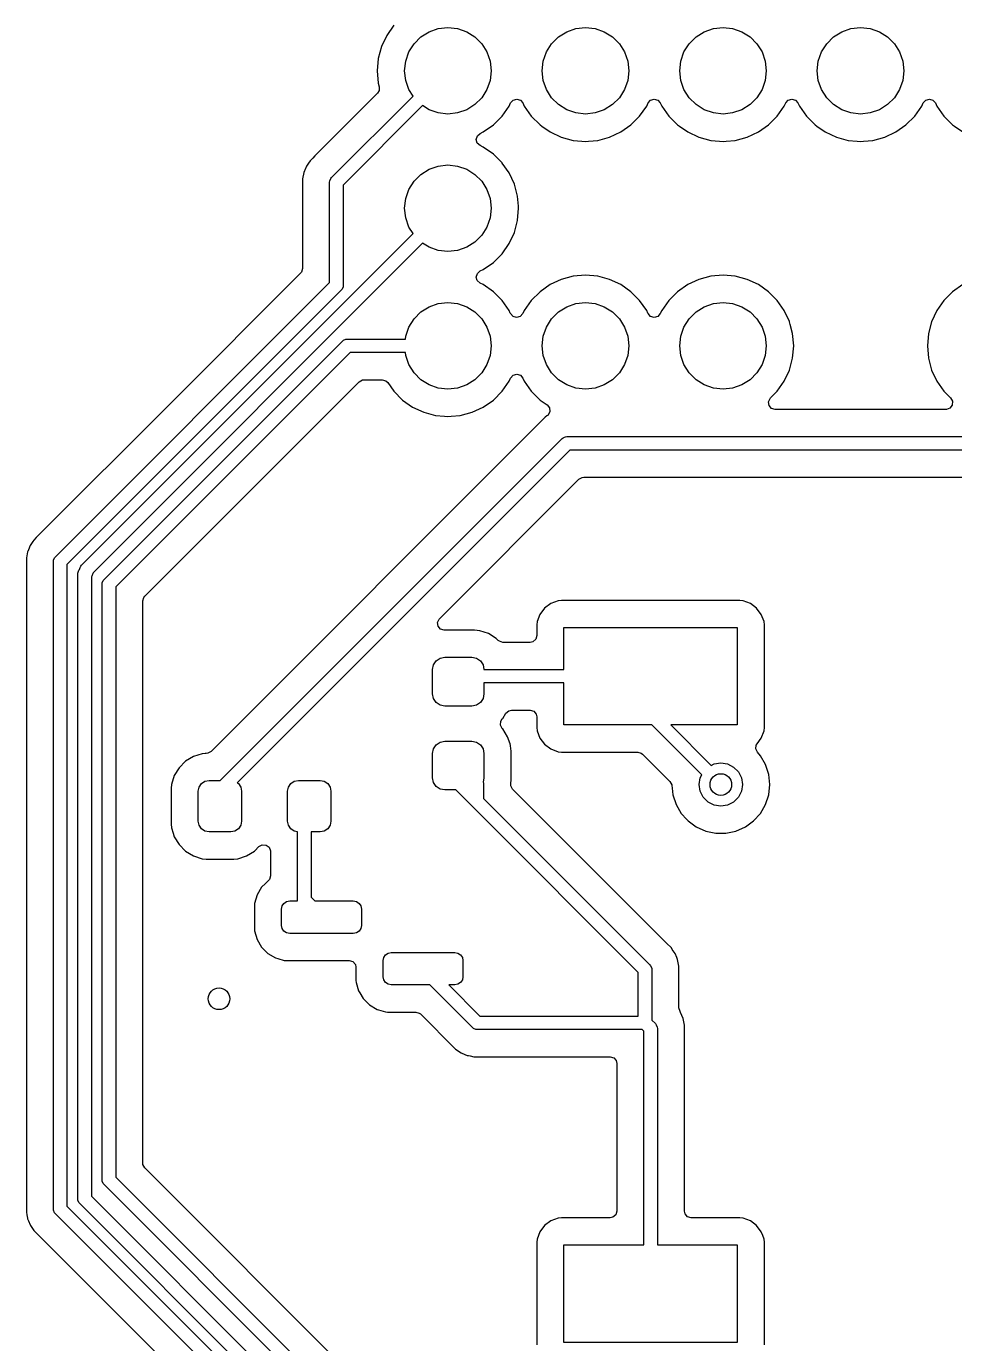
# Model space of a CAD drawing. Extents: x 0.52 to 4.07, y -3.31 to -0.61.
# Drawn here: x 1.586 to 2.261, y -2.812 to -1.854 of the extents above; entities that cross this region are included whole.
import ezdxf

# ---------------------------------------------------------------- set-up
doc = ezdxf.new("R2010")
doc.units = 0
doc.header["$MEASUREMENT"] = 0
doc.layers.add('BLACK', color=7, linetype='CONTINUOUS')

msp = doc.modelspace()

# ---------------------------------------------------------------- linework, layer by layer
at = {"layer": 'BLACK', "linetype": 'CONTINUOUS'}
for p, q in [((1.85275, -1.85358), (1.84762, -1.86092)), ((1.87846, -1.85824), (1.88512, -1.85591)), ((1.88512, -1.85591), (1.89213, -1.85512)), ((1.89213, -1.85512), (1.89913, -1.85591)), ((1.89913, -1.85591), (1.90579, -1.85824)), ((1.97846, -1.85824), (1.98512, -1.85591)), ((1.98512, -1.85591), (1.99213, -1.85512)), ((1.99213, -1.85512), (1.99913, -1.85591)), ((1.99913, -1.85591), (2.00579, -1.85824)), ((2.07846, -1.85824), (2.08512, -1.85591)), ((2.08512, -1.85591), (2.09213, -1.85512)), ((2.09213, -1.85512), (2.09913, -1.85591)), ((2.09913, -1.85591), (2.10579, -1.85824)), ((2.17846, -1.85824), (2.18512, -1.85591)), ((2.18512, -1.85591), (2.19213, -1.85512)), ((2.19213, -1.85512), (2.19913, -1.85591)), ((2.19913, -1.85591), (2.20579, -1.85824)), ((1.84762, -1.86092), (1.84383, -1.86904)), ((1.84762, -1.86092), (1.84762, -1.86092)), ((1.86375, -1.87295), (1.8675, -1.86698)), ((1.8675, -1.86698), (1.87249, -1.86199)), ((1.87249, -1.86199), (1.87846, -1.85824)), ((1.90579, -1.85824), (1.91176, -1.86199)), ((1.91176, -1.86199), (1.91675, -1.86698)), ((1.91675, -1.86698), (1.9205, -1.87295)), ((1.96375, -1.87295), (1.9675, -1.86698)), ((1.9675, -1.86698), (1.97249, -1.86199)), ((1.97249, -1.86199), (1.97846, -1.85824)), ((2.00579, -1.85824), (2.01176, -1.86199)), ((2.01176, -1.86199), (2.01675, -1.86698)), ((2.01675, -1.86698), (2.0205, -1.87295)), ((2.06375, -1.87295), (2.0675, -1.86698)), ((2.0675, -1.86698), (2.07249, -1.86199)), ((2.07249, -1.86199), (2.07846, -1.85824)), ((2.10579, -1.85824), (2.11176, -1.86199)), ((2.11176, -1.86199), (2.11675, -1.86698)), ((2.11675, -1.86698), (2.1205, -1.87295)), ((2.16375, -1.87295), (2.1675, -1.86698)), ((2.1675, -1.86698), (2.17249, -1.86199)), ((2.17249, -1.86199), (2.17846, -1.85824)), ((2.20579, -1.85824), (2.21176, -1.86199)), ((2.21176, -1.86199), (2.21675, -1.86698)), ((2.21675, -1.86698), (2.2205, -1.87295)), ((1.84383, -1.86904), (1.84151, -1.87769)), ((1.84383, -1.86904), (1.84383, -1.86904)), ((1.86142, -1.87961), (1.86375, -1.87295)), ((1.9205, -1.87295), (1.92283, -1.87961)), ((1.96142, -1.87961), (1.96375, -1.87295)), ((2.0205, -1.87295), (2.02283, -1.87961)), ((2.06142, -1.87961), (2.06375, -1.87295)), ((2.1205, -1.87295), (2.12283, -1.87961)), ((2.16142, -1.87961), (2.16375, -1.87295)), ((2.2205, -1.87295), (2.22283, -1.87961)), ((1.84151, -1.87769), (1.84073, -1.88661)), ((1.84151, -1.87769), (1.84151, -1.87769)), ((1.86063, -1.88661), (1.86142, -1.87961)), ((1.92283, -1.87961), (1.92362, -1.88661)), ((1.96063, -1.88661), (1.96142, -1.87961)), ((2.02283, -1.87961), (2.02362, -1.88661)), ((2.06063, -1.88661), (2.06142, -1.87961)), ((2.12283, -1.87961), (2.12362, -1.88661)), ((2.16063, -1.88661), (2.16142, -1.87961)), ((2.22283, -1.87961), (2.22362, -1.88661)), ((1.84073, -1.88661), (1.84073, -1.88661)), ((1.84073, -1.88661), (1.84151, -1.89554)), ((1.84151, -1.89554), (1.84151, -1.89554)), ((1.84151, -1.89554), (1.84223, -1.89823)), ((1.86142, -1.89362), (1.86063, -1.88661)), ((1.86375, -1.90028), (1.86142, -1.89362)), ((1.92283, -1.89362), (1.9205, -1.90028)), ((1.92362, -1.88661), (1.92283, -1.89362)), ((1.96142, -1.89362), (1.96063, -1.88661)), ((1.96375, -1.90028), (1.96142, -1.89362)), ((2.02283, -1.89362), (2.0205, -1.90028)), ((2.02362, -1.88661), (2.02283, -1.89362)), ((2.06142, -1.89362), (2.06063, -1.88661)), ((2.06375, -1.90028), (2.06142, -1.89362)), ((2.12283, -1.89362), (2.1205, -1.90028)), ((2.12362, -1.88661), (2.12283, -1.89362)), ((2.16142, -1.89362), (2.16063, -1.88661)), ((2.16375, -1.90028), (2.16142, -1.89362)), ((2.22283, -1.89362), (2.2205, -1.90028)), ((2.22362, -1.88661), (2.22283, -1.89362)), ((1.80754, -1.96424), (1.86674, -1.90504)), ((1.84097, -1.90295), (1.81809, -1.92582)), ((1.84217, -1.90098), (1.84097, -1.90295)), ((1.84223, -1.89823), (1.84217, -1.90098)), ((1.86674, -1.90504), (1.86375, -1.90028)), ((1.9205, -1.90028), (1.91675, -1.90625)), ((1.9675, -1.90625), (1.96375, -1.90028)), ((2.0205, -1.90028), (2.01675, -1.90625)), ((2.0675, -1.90625), (2.06375, -1.90028)), ((2.1205, -1.90028), (2.11675, -1.90625)), ((2.1675, -1.90625), (2.16375, -1.90028)), ((2.2205, -1.90028), (2.21675, -1.90625)), ((1.8737, -1.912), (1.81594, -1.96975)), ((1.87846, -1.91499), (1.8737, -1.912)), ((1.88512, -1.91732), (1.87846, -1.91499)), ((1.90579, -1.91499), (1.89913, -1.91732)), ((1.91176, -1.91124), (1.90579, -1.91499)), ((1.91675, -1.90625), (1.91176, -1.91124)), ((1.9315, -1.91965), (1.93664, -1.91231)), ((1.93664, -1.91231), (1.9377, -1.91003)), ((1.9377, -1.91003), (1.93952, -1.90796)), ((1.93952, -1.90796), (1.94216, -1.90721)), ((1.94216, -1.90721), (1.9448, -1.90801)), ((1.9448, -1.90801), (1.94655, -1.91003)), ((1.94655, -1.91003), (1.94762, -1.91231)), ((1.94762, -1.91231), (1.94762, -1.91231)), ((1.94762, -1.91231), (1.95275, -1.91965)), ((1.97249, -1.91124), (1.9675, -1.90625)), ((1.97846, -1.91499), (1.97249, -1.91124)), ((1.98512, -1.91732), (1.97846, -1.91499)), ((2.00579, -1.91499), (1.99913, -1.91732)), ((2.01176, -1.91124), (2.00579, -1.91499)), ((2.01675, -1.90625), (2.01176, -1.91124)), ((2.0315, -1.91965), (2.03664, -1.91231)), ((2.03664, -1.91231), (2.0377, -1.91003)), ((2.0377, -1.91003), (2.03952, -1.90796)), ((2.03952, -1.90796), (2.04216, -1.90721)), ((2.04216, -1.90721), (2.0448, -1.90801)), ((2.0448, -1.90801), (2.04655, -1.91003)), ((2.04655, -1.91003), (2.04762, -1.91231)), ((2.04762, -1.91231), (2.04762, -1.91231)), ((2.04762, -1.91231), (2.05275, -1.91965)), ((2.07249, -1.91124), (2.0675, -1.90625)), ((2.07846, -1.91499), (2.07249, -1.91124)), ((2.08512, -1.91732), (2.07846, -1.91499)), ((2.10579, -1.91499), (2.09913, -1.91732)), ((2.11176, -1.91124), (2.10579, -1.91499)), ((2.11675, -1.90625), (2.11176, -1.91124)), ((2.1315, -1.91965), (2.13664, -1.91231)), ((2.13664, -1.91231), (2.1377, -1.91003)), ((2.1377, -1.91003), (2.13952, -1.90796)), ((2.13952, -1.90796), (2.14216, -1.90721)), ((2.14216, -1.90721), (2.1448, -1.90801)), ((2.1448, -1.90801), (2.14655, -1.91003)), ((2.14655, -1.91003), (2.14762, -1.91231)), ((2.14762, -1.91231), (2.14762, -1.91231)), ((2.14762, -1.91231), (2.15275, -1.91965)), ((2.17249, -1.91124), (2.1675, -1.90625)), ((2.17846, -1.91499), (2.17249, -1.91124)), ((2.18512, -1.91732), (2.17846, -1.91499)), ((2.20579, -1.91499), (2.19913, -1.91732)), ((2.21176, -1.91124), (2.20579, -1.91499)), ((2.21675, -1.90625), (2.21176, -1.91124)), ((2.2315, -1.91965), (2.23664, -1.91231)), ((2.23664, -1.91231), (2.2377, -1.91003)), ((2.2377, -1.91003), (2.23952, -1.90796)), ((2.23952, -1.90796), (2.24216, -1.90721)), ((2.24216, -1.90721), (2.2448, -1.90801)), ((2.2448, -1.90801), (2.24655, -1.91003)), ((2.24655, -1.91003), (2.24762, -1.91231)), ((2.24762, -1.91231), (2.24762, -1.91231)), ((2.24762, -1.91231), (2.25275, -1.91965)), ((1.89213, -1.91811), (1.88512, -1.91732)), ((1.89913, -1.91732), (1.89213, -1.91811)), ((1.92516, -1.92599), (1.9315, -1.91965)), ((1.95275, -1.91965), (1.95909, -1.92599)), ((1.99213, -1.91811), (1.98512, -1.91732)), ((1.99913, -1.91732), (1.99213, -1.91811)), ((2.02516, -1.92599), (2.0315, -1.91965)), ((2.05275, -1.91965), (2.05909, -1.92599)), ((2.09213, -1.91811), (2.08512, -1.91732)), ((2.09913, -1.91732), (2.09213, -1.91811)), ((2.12516, -1.92599), (2.1315, -1.91965)), ((2.15275, -1.91965), (2.15909, -1.92599)), ((2.19213, -1.91811), (2.18512, -1.91732)), ((2.19913, -1.91732), (2.19213, -1.91811)), ((2.22516, -1.92599), (2.2315, -1.91965)), ((2.25275, -1.91965), (2.25909, -1.92599)), ((1.81809, -1.92582), (1.79533, -1.94859)), ((1.91272, -1.93658), (1.91352, -1.93394)), ((1.91352, -1.93394), (1.91554, -1.93219)), ((1.91554, -1.93219), (1.91782, -1.93112)), ((1.91782, -1.93112), (1.92516, -1.92599)), ((1.95909, -1.92599), (1.96046, -1.92695)), ((1.96046, -1.92695), (1.96643, -1.93112)), ((1.96643, -1.93112), (1.97455, -1.93491)), ((2.0097, -1.93491), (2.01782, -1.93112)), ((2.01782, -1.93112), (2.02516, -1.92599)), ((2.05909, -1.92599), (2.06046, -1.92695)), ((2.06046, -1.92695), (2.06643, -1.93112)), ((2.06643, -1.93112), (2.07455, -1.93491)), ((2.1097, -1.93491), (2.11782, -1.93112)), ((2.11782, -1.93112), (2.12516, -1.92599)), ((2.15909, -1.92599), (2.16046, -1.92695)), ((2.16046, -1.92695), (2.16643, -1.93112)), ((2.16643, -1.93112), (2.17455, -1.93491)), ((2.2097, -1.93491), (2.21782, -1.93112)), ((2.21782, -1.93112), (2.22516, -1.92599)), ((2.25909, -1.92599), (2.26046, -1.92695)), ((2.26046, -1.92695), (2.26643, -1.93112)), ((1.91348, -1.93922), (1.91272, -1.93658)), ((1.91554, -1.94104), (1.91348, -1.93922)), ((1.91782, -1.9421), (1.91554, -1.94104)), ((1.92516, -1.94724), (1.91782, -1.9421)), ((1.91782, -1.9421), (1.91782, -1.9421)), ((1.97455, -1.93491), (1.9832, -1.93723)), ((1.9832, -1.93723), (1.98958, -1.93779)), ((1.98958, -1.93779), (1.99213, -1.93801)), ((1.99213, -1.93801), (1.99436, -1.93782)), ((1.99213, -1.93801), (1.99213, -1.93801)), ((1.99213, -1.93801), (1.99213, -1.93801)), ((1.99436, -1.93782), (2.00105, -1.93723)), ((2.00105, -1.93723), (2.0097, -1.93491)), ((2.07455, -1.93491), (2.0832, -1.93723)), ((2.0832, -1.93723), (2.08958, -1.93779)), ((2.08958, -1.93779), (2.09213, -1.93801)), ((2.09213, -1.93801), (2.09436, -1.93782)), ((2.09213, -1.93801), (2.09213, -1.93801)), ((2.09213, -1.93801), (2.09213, -1.93801)), ((2.09436, -1.93782), (2.10105, -1.93723)), ((2.10105, -1.93723), (2.1097, -1.93491)), ((2.17455, -1.93491), (2.1832, -1.93723)), ((2.1832, -1.93723), (2.18958, -1.93779)), ((2.18958, -1.93779), (2.19213, -1.93801)), ((2.19213, -1.93801), (2.19436, -1.93782)), ((2.19213, -1.93801), (2.19213, -1.93801)), ((2.19213, -1.93801), (2.19213, -1.93801)), ((2.19436, -1.93782), (2.20105, -1.93723)), ((2.20105, -1.93723), (2.2097, -1.93491)), ((1.7919, -1.95202), (1.79064, -1.95389)), ((1.79383, -1.95009), (1.7919, -1.95202)), ((1.79533, -1.94859), (1.79383, -1.95009)), ((1.79533, -1.94859), (1.79533, -1.94859)), ((1.9315, -1.95358), (1.92516, -1.94724)), ((1.78734, -1.96053), (1.7864, -1.96529)), ((1.78778, -1.95948), (1.78734, -1.96053)), ((1.78734, -1.96053), (1.78734, -1.96053)), ((1.78799, -1.95898), (1.78778, -1.95948)), ((1.7892, -1.95605), (1.78799, -1.95898)), ((1.79064, -1.95389), (1.7892, -1.95605)), ((1.7892, -1.95605), (1.7892, -1.95605)), ((1.7892, -1.95605), (1.7892, -1.95605)), ((1.7892, -1.95605), (1.7892, -1.95605)), ((1.79064, -1.95389), (1.79064, -1.95389)), ((1.8675, -1.96698), (1.87249, -1.96199)), ((1.87249, -1.96199), (1.87846, -1.95824)), ((1.87846, -1.95824), (1.88512, -1.95591)), ((1.88512, -1.95591), (1.89213, -1.95512)), ((1.89213, -1.95512), (1.89913, -1.95591)), ((1.89913, -1.95591), (1.90579, -1.95824)), ((1.90579, -1.95824), (1.91176, -1.96199)), ((1.91176, -1.96199), (1.91675, -1.96698)), ((1.93165, -1.95379), (1.9315, -1.95358)), ((1.93664, -1.96092), (1.93165, -1.95379)), ((1.94042, -1.96904), (1.93664, -1.96092)), ((1.7864, -1.96529), (1.7864, -2.03044)), ((1.8061, -1.96772), (1.8062, -1.96676)), ((1.8061, -2.04062), (1.8061, -1.96772)), ((1.8062, -1.96676), (1.80693, -1.96498)), ((1.80693, -1.96498), (1.80754, -1.96424)), ((1.80693, -1.96498), (1.80693, -1.96498)), ((1.81594, -1.96975), (1.81594, -2.04266)), ((1.86375, -1.97295), (1.8675, -1.96698)), ((1.91675, -1.96698), (1.9205, -1.97295)), ((1.94274, -1.97769), (1.94042, -1.96904)), ((1.86063, -1.98661), (1.86142, -1.97961)), ((1.86142, -1.97961), (1.86375, -1.97295)), ((1.9205, -1.97295), (1.92283, -1.97961)), ((1.92283, -1.97961), (1.92362, -1.98661)), ((1.94318, -1.98272), (1.94274, -1.97769)), ((1.86142, -1.99362), (1.86063, -1.98661)), ((1.92362, -1.98661), (1.92283, -1.99362)), ((1.94274, -1.99554), (1.94352, -1.98661)), ((1.94338, -1.985), (1.94318, -1.98272)), ((1.94352, -1.98661), (1.94338, -1.985)), ((1.86375, -2.00028), (1.86142, -1.99362)), ((1.86674, -2.00504), (1.86375, -2.00028)), ((1.9205, -2.00028), (1.91675, -2.00625)), ((1.92283, -1.99362), (1.9205, -2.00028)), ((1.94042, -2.00419), (1.94274, -1.99554)), ((1.62572, -2.24606), (1.86674, -2.00504)), ((1.91675, -2.00625), (1.91176, -2.01124)), ((1.93664, -2.01231), (1.94042, -2.00419)), ((1.8737, -2.012), (1.63409, -2.25161)), ((1.87846, -2.01499), (1.8737, -2.012)), ((1.88512, -2.01732), (1.87846, -2.01499)), ((1.89213, -2.01811), (1.88512, -2.01732)), ((1.89913, -2.01732), (1.89213, -2.01811)), ((1.90579, -2.01499), (1.89913, -2.01732)), ((1.91176, -2.01124), (1.90579, -2.01499)), ((1.92516, -2.02599), (1.9315, -2.01965)), ((1.9315, -2.01965), (1.93664, -2.01231)), ((1.91782, -2.03112), (1.92516, -2.02599)), ((1.78497, -2.03389), (1.69035, -2.12851)), ((1.78562, -2.03308), (1.78497, -2.03389)), ((1.7864, -2.03044), (1.78562, -2.03308)), ((1.91272, -2.03658), (1.91352, -2.03394)), ((1.91348, -2.03922), (1.91272, -2.03658)), ((1.91554, -2.04104), (1.91348, -2.03922)), ((1.91352, -2.03394), (1.91554, -2.03219)), ((1.91554, -2.03219), (1.91782, -2.03112)), ((1.97455, -2.03832), (1.96643, -2.0421)), ((1.9832, -2.036), (1.97455, -2.03832)), ((1.97455, -2.03832), (1.97455, -2.03832)), ((1.99213, -2.03522), (1.9832, -2.036)), ((1.9832, -2.036), (1.9832, -2.036)), ((2.00105, -2.036), (1.99213, -2.03522)), ((1.99213, -2.03522), (1.99213, -2.03522)), ((2.0097, -2.03832), (2.00105, -2.036)), ((2.00105, -2.036), (2.00105, -2.036)), ((2.00105, -2.036), (2.00105, -2.036)), ((2.00105, -2.036), (2.00105, -2.036)), ((2.00105, -2.036), (2.00105, -2.036)), ((2.01782, -2.0421), (2.0097, -2.03832)), ((2.0097, -2.03832), (2.0097, -2.03832)), ((2.07455, -2.03832), (2.06643, -2.0421)), ((2.0832, -2.036), (2.07455, -2.03832)), ((2.07455, -2.03832), (2.07455, -2.03832)), ((2.09213, -2.03522), (2.0832, -2.036)), ((2.0832, -2.036), (2.0832, -2.036)), ((2.10105, -2.036), (2.09213, -2.03522)), ((2.09213, -2.03522), (2.09213, -2.03522)), ((2.1097, -2.03832), (2.10105, -2.036)), ((2.10105, -2.036), (2.10105, -2.036)), ((2.10105, -2.036), (2.10105, -2.036)), ((2.10105, -2.036), (2.10105, -2.036)), ((2.10105, -2.036), (2.10105, -2.036)), ((2.11782, -2.0421), (2.1097, -2.03832)), ((2.1097, -2.03832), (2.1097, -2.03832)), ((1.60676, -2.23997), (1.8061, -2.04062)), ((1.8145, -2.04614), (1.61516, -2.24549)), ((1.81512, -2.0454), (1.8145, -2.04614)), ((1.81585, -2.04362), (1.81512, -2.0454)), ((1.81512, -2.0454), (1.81512, -2.0454)), ((1.81594, -2.04266), (1.81585, -2.04362)), ((1.91782, -2.0421), (1.91554, -2.04104)), ((1.92516, -2.04724), (1.91782, -2.0421)), ((1.91782, -2.0421), (1.91782, -2.0421)), ((1.9315, -2.05358), (1.92516, -2.04724)), ((1.95909, -2.04724), (1.95275, -2.05358)), ((1.96643, -2.0421), (1.95909, -2.04724)), ((1.96643, -2.0421), (1.96643, -2.0421)), ((2.02516, -2.04724), (2.01782, -2.0421)), ((2.01782, -2.0421), (2.01782, -2.0421)), ((2.0315, -2.05358), (2.02516, -2.04724)), ((2.05909, -2.04724), (2.05275, -2.05358)), ((2.06643, -2.0421), (2.05909, -2.04724)), ((2.06643, -2.0421), (2.06643, -2.0421)), ((2.12516, -2.04724), (2.11782, -2.0421)), ((2.11782, -2.0421), (2.11782, -2.0421)), ((2.1315, -2.05358), (2.12516, -2.04724)), ((2.25909, -2.04724), (2.25275, -2.05358)), ((2.26643, -2.0421), (2.25909, -2.04724)), ((1.87249, -2.06199), (1.87846, -2.05824)), ((1.87846, -2.05824), (1.88512, -2.05591)), ((1.88512, -2.05591), (1.89213, -2.05512)), ((1.89213, -2.05512), (1.89913, -2.05591)), ((1.89913, -2.05591), (1.90579, -2.05824)), ((1.90579, -2.05824), (1.91176, -2.06199)), ((1.93664, -2.06092), (1.9315, -2.05358)), ((1.9315, -2.05358), (1.9315, -2.05358)), ((1.95275, -2.05358), (1.94762, -2.06092)), ((1.97249, -2.06199), (1.97846, -2.05824)), ((1.97846, -2.05824), (1.98512, -2.05591)), ((1.98512, -2.05591), (1.99213, -2.05512)), ((1.99213, -2.05512), (1.99913, -2.05591)), ((1.99913, -2.05591), (2.00579, -2.05824)), ((2.00579, -2.05824), (2.01176, -2.06199)), ((2.03664, -2.06092), (2.0315, -2.05358)), ((2.0315, -2.05358), (2.0315, -2.05358)), ((2.05275, -2.05358), (2.04762, -2.06092)), ((2.07249, -2.06199), (2.07846, -2.05824)), ((2.07846, -2.05824), (2.08512, -2.05591)), ((2.08512, -2.05591), (2.09213, -2.05512)), ((2.09213, -2.05512), (2.09913, -2.05591)), ((2.09913, -2.05591), (2.10579, -2.05824)), ((2.10579, -2.05824), (2.11176, -2.06199)), ((2.13664, -2.06092), (2.1315, -2.05358)), ((2.1315, -2.05358), (2.1315, -2.05358)), ((2.25275, -2.05358), (2.24762, -2.06092)), ((1.86375, -2.07295), (1.8675, -2.06698)), ((1.8675, -2.06698), (1.87249, -2.06199)), ((1.91176, -2.06199), (1.91675, -2.06698)), ((1.91675, -2.06698), (1.9205, -2.07295)), ((1.93749, -2.06276), (1.93664, -2.06092)), ((1.9377, -2.0632), (1.93749, -2.06276)), ((1.93945, -2.06522), (1.9377, -2.0632)), ((1.94209, -2.06602), (1.93945, -2.06522)), ((1.94473, -2.06526), (1.94209, -2.06602)), ((1.94655, -2.0632), (1.94473, -2.06526)), ((1.94762, -2.06092), (1.94655, -2.0632)), ((1.94762, -2.06092), (1.94762, -2.06092)), ((1.96375, -2.07295), (1.9675, -2.06698)), ((1.9675, -2.06698), (1.97249, -2.06199)), ((2.01176, -2.06199), (2.01675, -2.06698)), ((2.01675, -2.06698), (2.0205, -2.07295)), ((2.03749, -2.06276), (2.03664, -2.06092)), ((2.0377, -2.0632), (2.03749, -2.06276)), ((2.03945, -2.06522), (2.0377, -2.0632)), ((2.04209, -2.06602), (2.03945, -2.06522)), ((2.04473, -2.06526), (2.04209, -2.06602)), ((2.04655, -2.0632), (2.04473, -2.06526)), ((2.04762, -2.06092), (2.04655, -2.0632)), ((2.04762, -2.06092), (2.04762, -2.06092)), ((2.06375, -2.07295), (2.0675, -2.06698)), ((2.0675, -2.06698), (2.07249, -2.06199)), ((2.11176, -2.06199), (2.11675, -2.06698)), ((2.11675, -2.06698), (2.1205, -2.07295)), ((2.1404, -2.06898), (2.13664, -2.06092)), ((2.24762, -2.06092), (2.24383, -2.06904)), ((2.24762, -2.06092), (2.24762, -2.06092)), ((1.86142, -2.07961), (1.86375, -2.07295)), ((1.9205, -2.07295), (1.92283, -2.07961)), ((1.96142, -2.07961), (1.96375, -2.07295)), ((2.0205, -2.07295), (2.02283, -2.07961)), ((2.06142, -2.07961), (2.06375, -2.07295)), ((2.1205, -2.07295), (2.12283, -2.07961)), ((2.14042, -2.06904), (2.1404, -2.06898)), ((2.14098, -2.07112), (2.14042, -2.06904)), ((2.14042, -2.06904), (2.14042, -2.06904)), ((2.14274, -2.07769), (2.14098, -2.07112)), ((2.14352, -2.08661), (2.14274, -2.07769)), ((2.24151, -2.07769), (2.24073, -2.08661)), ((2.24383, -2.06904), (2.24151, -2.07769)), ((2.24151, -2.07769), (2.24151, -2.07769)), ((2.24383, -2.06904), (2.24383, -2.06904)), ((1.64219, -2.25636), (1.81542, -2.08313)), ((1.81542, -2.08313), (1.81616, -2.08252)), ((1.81616, -2.08252), (1.81794, -2.08179)), ((1.81794, -2.08179), (1.8189, -2.08169)), ((1.8189, -2.08169), (1.86118, -2.08169)), ((1.86118, -2.08169), (1.86142, -2.07961)), ((1.92283, -2.07961), (1.92362, -2.08661)), ((1.92362, -2.08661), (1.92283, -2.09362)), ((1.96063, -2.08661), (1.96142, -2.07961)), ((1.96142, -2.09362), (1.96063, -2.08661)), ((2.02283, -2.07961), (2.02362, -2.08661)), ((2.02362, -2.08661), (2.02283, -2.09362)), ((2.06063, -2.08661), (2.06142, -2.07961)), ((2.06142, -2.09362), (2.06063, -2.08661)), ((2.12283, -2.07961), (2.12362, -2.08661)), ((2.12362, -2.08661), (2.12283, -2.09362)), ((2.14274, -2.09554), (2.14352, -2.08661)), ((2.24073, -2.08661), (2.24073, -2.08661)), ((2.24073, -2.08661), (2.24151, -2.09554)), ((1.82094, -2.09154), (1.65059, -2.26188)), ((1.86118, -2.09154), (1.82094, -2.09154)), ((1.86142, -2.09362), (1.86118, -2.09154)), ((1.86375, -2.10028), (1.86142, -2.09362)), ((1.92283, -2.09362), (1.9205, -2.10028)), ((1.96375, -2.10028), (1.96142, -2.09362)), ((2.02283, -2.09362), (2.0205, -2.10028)), ((2.06375, -2.10028), (2.06142, -2.09362)), ((2.12283, -2.09362), (2.1205, -2.10028)), ((2.14042, -2.10419), (2.14274, -2.09554)), ((2.24151, -2.09554), (2.24151, -2.09554)), ((2.24151, -2.09554), (2.24383, -2.10419)), ((1.8675, -2.10625), (1.86375, -2.10028)), ((1.87249, -2.11124), (1.8675, -2.10625)), ((1.91675, -2.10625), (1.91176, -2.11124)), ((1.9205, -2.10028), (1.91675, -2.10625)), ((1.9675, -2.10625), (1.96375, -2.10028)), ((1.97249, -2.11124), (1.9675, -2.10625)), ((2.01675, -2.10625), (2.01176, -2.11124)), ((2.0205, -2.10028), (2.01675, -2.10625)), ((2.0675, -2.10625), (2.06375, -2.10028)), ((2.07249, -2.11124), (2.0675, -2.10625)), ((2.11675, -2.10625), (2.11176, -2.11124)), ((2.1205, -2.10028), (2.11675, -2.10625)), ((2.13664, -2.11231), (2.14042, -2.10419)), ((2.24383, -2.10419), (2.24383, -2.10419)), ((2.24383, -2.10419), (2.24762, -2.11231)), ((1.67173, -2.26861), (1.82767, -2.11267)), ((1.82767, -2.11267), (1.83008, -2.11135)), ((1.83008, -2.11135), (1.83112, -2.11124)), ((1.83112, -2.11124), (1.84432, -2.11124)), ((1.84432, -2.11124), (1.84696, -2.11202)), ((1.84696, -2.11202), (1.84832, -2.11332)), ((1.84832, -2.11332), (1.85275, -2.11965)), ((1.87846, -2.11499), (1.87249, -2.11124)), ((1.88512, -2.11732), (1.87846, -2.11499)), ((1.90579, -2.11499), (1.89913, -2.11732)), ((1.91176, -2.11124), (1.90579, -2.11499)), ((1.9315, -2.11965), (1.93664, -2.11231)), ((1.93664, -2.11231), (1.9377, -2.11003)), ((1.9377, -2.11003), (1.93952, -2.10796)), ((1.93952, -2.10796), (1.94216, -2.10721)), ((1.94216, -2.10721), (1.9448, -2.10801)), ((1.9448, -2.10801), (1.94655, -2.11003)), ((1.94655, -2.11003), (1.94762, -2.11231)), ((1.94762, -2.11231), (1.94762, -2.11231)), ((1.94762, -2.11231), (1.95275, -2.11965)), ((1.97846, -2.11499), (1.97249, -2.11124)), ((1.98512, -2.11732), (1.97846, -2.11499)), ((2.00579, -2.11499), (1.99913, -2.11732)), ((2.01176, -2.11124), (2.00579, -2.11499)), ((2.07846, -2.11499), (2.07249, -2.11124)), ((2.08512, -2.11732), (2.07846, -2.11499)), ((2.10579, -2.11499), (2.09913, -2.11732)), ((2.11176, -2.11124), (2.10579, -2.11499)), ((2.1315, -2.11965), (2.13664, -2.11231)), ((2.24762, -2.11231), (2.24762, -2.11231)), ((2.24762, -2.11231), (2.25275, -2.11965)), ((1.85275, -2.11965), (1.85909, -2.12599)), ((1.89213, -2.11811), (1.88512, -2.11732)), ((1.89913, -2.11732), (1.89213, -2.11811)), ((1.92516, -2.12599), (1.9315, -2.11965)), ((1.95275, -2.11965), (1.95909, -2.12599)), ((1.99213, -2.11811), (1.98512, -2.11732)), ((1.99913, -2.11732), (1.99213, -2.11811)), ((2.09213, -2.11811), (2.08512, -2.11732)), ((2.09913, -2.11732), (2.09213, -2.11811)), ((2.12525, -2.12728), (2.12639, -2.12478)), ((2.12639, -2.12478), (2.12663, -2.12452)), ((2.12663, -2.12452), (2.1315, -2.11965)), ((2.1315, -2.11965), (2.1315, -2.11965)), ((2.25275, -2.11965), (2.25762, -2.12452)), ((2.25762, -2.12452), (2.25894, -2.12693)), ((1.69035, -2.12851), (1.59454, -2.22432)), ((1.85909, -2.12599), (1.85909, -2.12599)), ((1.85909, -2.12599), (1.86643, -2.13112)), ((1.86643, -2.13112), (1.87455, -2.13491)), ((1.87455, -2.13491), (1.8832, -2.13723)), ((1.90105, -2.13723), (1.9097, -2.13491)), ((1.9097, -2.13491), (1.91782, -2.13112)), ((1.91782, -2.13112), (1.92516, -2.12599)), ((1.95909, -2.12599), (1.96416, -2.12954)), ((1.96416, -2.12954), (1.96588, -2.13169)), ((1.96616, -2.13442), (1.96492, -2.13688)), ((1.96588, -2.13169), (1.96616, -2.13442)), ((2.12564, -2.13), (2.12525, -2.12728)), ((2.12744, -2.13208), (2.12564, -2.13)), ((2.13008, -2.13285), (2.12744, -2.13208)), ((2.25417, -2.13285), (2.13008, -2.13285)), ((2.25452, -2.13284), (2.25417, -2.13285)), ((2.2571, -2.13188), (2.25452, -2.13284)), ((2.25875, -2.12968), (2.2571, -2.13188)), ((2.25894, -2.12693), (2.25875, -2.12968)), ((1.95951, -2.14178), (1.71987, -2.38142)), ((1.8832, -2.13723), (1.88958, -2.13779)), ((1.88958, -2.13779), (1.89213, -2.13801)), ((1.89213, -2.13801), (1.89436, -2.13782)), ((1.89213, -2.13801), (1.89213, -2.13801)), ((1.89213, -2.13801), (1.89213, -2.13801)), ((1.89436, -2.13782), (1.90105, -2.13723)), ((1.96122, -2.14007), (1.95951, -2.14178)), ((1.96294, -2.13835), (1.96122, -2.14007)), ((1.96407, -2.1376), (1.96294, -2.13835)), ((1.96492, -2.13688), (1.96407, -2.1376)), ((1.74962, -2.37954), (1.97516, -2.154)), ((1.97516, -2.154), (1.9759, -2.15339)), ((1.9759, -2.15339), (1.97694, -2.15296)), ((1.9759, -2.15339), (1.9759, -2.15339)), ((1.97694, -2.15296), (1.97768, -2.15265)), ((1.97768, -2.15265), (1.97864, -2.15256)), ((1.97768, -2.15265), (1.97768, -2.15265)), ((1.97864, -2.15256), (2.42148, -2.15256)), ((1.98068, -2.1624), (1.75658, -2.3865)), ((2.42352, -2.1624), (1.98068, -2.1624)), ((1.98741, -2.18354), (1.98982, -2.18222)), ((1.98982, -2.18222), (1.99086, -2.18211)), ((1.99086, -2.18211), (2.42595, -2.18211)), ((1.88599, -2.28495), (1.98741, -2.18354)), ((1.59039, -2.22882), (1.58841, -2.23178)), ((1.59111, -2.22775), (1.59039, -2.22882)), ((1.59039, -2.22882), (1.59039, -2.22882)), ((1.59282, -2.22604), (1.59111, -2.22775)), ((1.59454, -2.22432), (1.59282, -2.22604)), ((1.59454, -2.22432), (1.59454, -2.22432)), ((1.58567, -2.24071), (1.58561, -2.24102)), ((1.58656, -2.23627), (1.58567, -2.24071)), ((1.58567, -2.24071), (1.58567, -2.24071)), ((1.5866, -2.23616), (1.58656, -2.23627)), ((1.58656, -2.23627), (1.58656, -2.23627)), ((1.5871, -2.23495), (1.5866, -2.23616)), ((1.5866, -2.23616), (1.5866, -2.23616)), ((1.58841, -2.23178), (1.5871, -2.23495)), ((1.58841, -2.23178), (1.58841, -2.23178)), ((1.60541, -2.24249), (1.60614, -2.24071)), ((1.60614, -2.24071), (1.60676, -2.23997)), ((1.60614, -2.24071), (1.60614, -2.24071)), ((1.58561, -2.24102), (1.58561, -2.71646)), ((1.60531, -2.24345), (1.60541, -2.24249)), ((1.60531, -2.71403), (1.60531, -2.24345)), ((1.61516, -2.24549), (1.61516, -2.71199)), ((1.62334, -2.25102), (1.62386, -2.24977)), ((1.62386, -2.24977), (1.62431, -2.24922)), ((1.62386, -2.24977), (1.62386, -2.24977)), ((1.62431, -2.24922), (1.62438, -2.24858)), ((1.62438, -2.24858), (1.62445, -2.24841)), ((1.62445, -2.24841), (1.62471, -2.24777)), ((1.62471, -2.24777), (1.62511, -2.2468)), ((1.62511, -2.2468), (1.62572, -2.24606)), ((1.62511, -2.2468), (1.62511, -2.2468)), ((1.62303, -2.2525), (1.62313, -2.25154)), ((1.62303, -2.70669), (1.62303, -2.2525)), ((1.62313, -2.25154), (1.62324, -2.25128)), ((1.62324, -2.25128), (1.62334, -2.25102)), ((1.6333, -2.25399), (1.63287, -2.2545)), ((1.63287, -2.2545), (1.63287, -2.70465)), ((1.63403, -2.25221), (1.6333, -2.25399)), ((1.63409, -2.25161), (1.63403, -2.25221)), ((1.63403, -2.25221), (1.63403, -2.25221)), ((1.64075, -2.25984), (1.64084, -2.25888)), ((1.64075, -2.69291), (1.64075, -2.25984)), ((1.64084, -2.25888), (1.64158, -2.25711)), ((1.64158, -2.25711), (1.64219, -2.25636)), ((1.64158, -2.25711), (1.64158, -2.25711)), ((1.65059, -2.26188), (1.65059, -2.69087)), ((1.6703, -2.27207), (1.67107, -2.26943)), ((1.67107, -2.26943), (1.67173, -2.26861)), ((1.6703, -2.68069), (1.6703, -2.27207)), ((1.96244, -2.27726), (1.95904, -2.2818)), ((1.96697, -2.27387), (1.96244, -2.27726)), ((1.96244, -2.27726), (1.96244, -2.27726)), ((1.97228, -2.27189), (1.96697, -2.27387)), ((1.96697, -2.27387), (1.96697, -2.27387)), ((1.97463, -2.27163), (1.97228, -2.27189)), ((2.10438, -2.27163), (1.97463, -2.27163)), ((1.97463, -2.27163), (1.97463, -2.27163)), ((2.10673, -2.27189), (2.10438, -2.27163)), ((2.10438, -2.27163), (2.10438, -2.27163)), ((2.10438, -2.27163), (2.10438, -2.27163)), ((2.10438, -2.27163), (2.10438, -2.27163)), ((2.11204, -2.27387), (2.10673, -2.27189)), ((2.10673, -2.27189), (2.10673, -2.27189)), ((2.11657, -2.27726), (2.11204, -2.27387)), ((2.11204, -2.27387), (2.11204, -2.27387)), ((2.11997, -2.2818), (2.11657, -2.27726)), ((2.11657, -2.27726), (2.11657, -2.27726)), ((1.88461, -2.28771), (1.88575, -2.28521)), ((1.885, -2.29043), (1.88461, -2.28771)), ((1.88575, -2.28521), (1.88599, -2.28495)), ((1.95706, -2.28711), (1.95681, -2.28945)), ((1.95904, -2.2818), (1.95706, -2.28711)), ((1.95904, -2.2818), (1.95904, -2.2818)), ((2.12195, -2.28711), (2.11997, -2.2818)), ((2.11997, -2.2818), (2.11997, -2.2818)), ((2.11997, -2.2818), (2.11997, -2.2818)), ((2.1222, -2.28945), (2.12195, -2.28711)), ((1.8868, -2.29251), (1.885, -2.29043)), ((1.88944, -2.29329), (1.8868, -2.29251)), ((1.91135, -2.29329), (1.88944, -2.29329)), ((1.91526, -2.29369), (1.91135, -2.29329)), ((1.9216, -2.29579), (1.91526, -2.29369)), ((1.92729, -2.29929), (1.9216, -2.29579)), ((1.9216, -2.29579), (1.9216, -2.29579)), ((1.9216, -2.29579), (1.9216, -2.29579)), ((1.9216, -2.29579), (1.9216, -2.29579)), ((1.95681, -2.29726), (1.95603, -2.2999)), ((1.95681, -2.28945), (1.95681, -2.28945)), ((1.95681, -2.28945), (1.95681, -2.28945)), ((1.95681, -2.28945), (1.95681, -2.29726)), ((1.97651, -2.32185), (1.97651, -2.29134)), ((1.97651, -2.29134), (2.1025, -2.29134)), ((2.1025, -2.29134), (2.1025, -2.3622)), ((2.1222, -2.36409), (2.1222, -2.28945)), ((2.1222, -2.28945), (2.1222, -2.28945)), ((1.92871, -2.30072), (1.92729, -2.29929)), ((1.92729, -2.29929), (1.92729, -2.29929)), ((1.92952, -2.30137), (1.92871, -2.30072)), ((1.93216, -2.30215), (1.92952, -2.30137)), ((1.95193, -2.30215), (1.93216, -2.30215)), ((1.95395, -2.3017), (1.95193, -2.30215)), ((1.95603, -2.2999), (1.95395, -2.3017)), ((1.88158, -2.31846), (1.8835, -2.31559)), ((1.8835, -2.31559), (1.88637, -2.31367)), ((1.88637, -2.31367), (1.88976, -2.31299)), ((1.88976, -2.31299), (1.90945, -2.31299)), ((1.90945, -2.31299), (1.91284, -2.31367)), ((1.91284, -2.31367), (1.91571, -2.31559)), ((1.91571, -2.31559), (1.91763, -2.31846)), ((1.88091, -2.32185), (1.88158, -2.31846)), ((1.88091, -2.33957), (1.88091, -2.32185)), ((1.91763, -2.31846), (1.91831, -2.32185)), ((1.91831, -2.32185), (1.91929, -2.32185)), ((1.91929, -2.32185), (1.97651, -2.32185)), ((1.91929, -2.33169), (1.91831, -2.33169)), ((1.91831, -2.33169), (1.91831, -2.33957)), ((1.97651, -2.33169), (1.91929, -2.33169)), ((1.97651, -2.3622), (1.97651, -2.33169)), ((1.88158, -2.34296), (1.88091, -2.33957)), ((1.8835, -2.34583), (1.88158, -2.34296)), ((1.88637, -2.34775), (1.8835, -2.34583)), ((1.91571, -2.34583), (1.91284, -2.34775)), ((1.91763, -2.34296), (1.91571, -2.34583)), ((1.91831, -2.33957), (1.91763, -2.34296)), ((1.88976, -2.34843), (1.88637, -2.34775)), ((1.90945, -2.34843), (1.88976, -2.34843)), ((1.91284, -2.34775), (1.90945, -2.34843)), ((1.93201, -2.3574), (1.93428, -2.35372)), ((1.93428, -2.35372), (1.93633, -2.35188)), ((1.93633, -2.35188), (1.93844, -2.3514)), ((1.93844, -2.3514), (1.95193, -2.3514)), ((1.95193, -2.3514), (1.95456, -2.35217)), ((1.95456, -2.35217), (1.95637, -2.35425)), ((1.95637, -2.35425), (1.95681, -2.35628)), ((1.93032, -2.36226), (1.93052, -2.35951)), ((1.93164, -2.36467), (1.93032, -2.36226)), ((1.93052, -2.35951), (1.93164, -2.35777)), ((1.93164, -2.35777), (1.93201, -2.3574)), ((1.93201, -2.36504), (1.93164, -2.36467)), ((1.93551, -2.37072), (1.93201, -2.36504)), ((1.93201, -2.36504), (1.93201, -2.36504)), ((1.95681, -2.35628), (1.95681, -2.36409)), ((1.95681, -2.36409), (1.95706, -2.36644)), ((2.04028, -2.3622), (1.97651, -2.3622)), ((2.07664, -2.39856), (2.04028, -2.3622)), ((2.1025, -2.3622), (2.0542, -2.3622)), ((2.0542, -2.3622), (2.0836, -2.3916)), ((2.12195, -2.36644), (2.1222, -2.36409)), ((1.8835, -2.37661), (1.88637, -2.37469)), ((1.88637, -2.37469), (1.88976, -2.37402)), ((1.88976, -2.37402), (1.90945, -2.37402)), ((1.90945, -2.37402), (1.91284, -2.37469)), ((1.91284, -2.37469), (1.91571, -2.37661)), ((1.93728, -2.37604), (1.93551, -2.37072)), ((1.93551, -2.37072), (1.93551, -2.37072)), ((1.93551, -2.37072), (1.93551, -2.37072)), ((1.95706, -2.36644), (1.95904, -2.37175)), ((1.95904, -2.37175), (1.95904, -2.37175)), ((1.95904, -2.37175), (1.96244, -2.37628)), ((2.11687, -2.37588), (2.11997, -2.37175)), ((2.11997, -2.37175), (2.12195, -2.36644)), ((1.7135, -2.38311), (1.7071, -2.3851)), ((1.71552, -2.38292), (1.7135, -2.38311)), ((1.71627, -2.38285), (1.71552, -2.38292)), ((1.71642, -2.38285), (1.71627, -2.38285)), ((1.71745, -2.38274), (1.71642, -2.38285)), ((1.71987, -2.38142), (1.71745, -2.38274)), ((1.7266, -2.40256), (1.74962, -2.37954)), ((1.74962, -2.37954), (1.74962, -2.37954)), ((1.88091, -2.38287), (1.88158, -2.37948)), ((1.88091, -2.40059), (1.88091, -2.38287)), ((1.88158, -2.37948), (1.8835, -2.37661)), ((1.91571, -2.37661), (1.91763, -2.37948)), ((1.91763, -2.37948), (1.91831, -2.38287)), ((1.91831, -2.38287), (1.91831, -2.40059)), ((1.93761, -2.37706), (1.93728, -2.37604)), ((1.93788, -2.37968), (1.93761, -2.37706)), ((1.93761, -2.37706), (1.93761, -2.37706)), ((1.93801, -2.38097), (1.93788, -2.37968)), ((1.93801, -2.40249), (1.93801, -2.38097)), ((1.96244, -2.37628), (1.96244, -2.37628)), ((1.96244, -2.37628), (1.96697, -2.37968)), ((1.96697, -2.37968), (1.96697, -2.37968)), ((1.96697, -2.37968), (1.97228, -2.38166)), ((1.97228, -2.38166), (1.97228, -2.38166)), ((1.97228, -2.38166), (1.97255, -2.38169)), ((1.97255, -2.38169), (1.97463, -2.38191)), ((1.97463, -2.38191), (2.0301, -2.38191)), ((2.0301, -2.38191), (2.03274, -2.38268)), ((2.03274, -2.38268), (2.03355, -2.38334)), ((2.03355, -2.38334), (2.05358, -2.40337)), ((2.11596, -2.37959), (2.1163, -2.37686)), ((2.11715, -2.38207), (2.11596, -2.37959)), ((2.1163, -2.37686), (2.11687, -2.37588)), ((2.11939, -2.38456), (2.11715, -2.38207)), ((1.69664, -2.3933), (1.69317, -2.39903)), ((1.70137, -2.38856), (1.69664, -2.3933)), ((1.7071, -2.3851), (1.70137, -2.38856)), ((1.75658, -2.3865), (1.73886, -2.40422)), ((1.75658, -2.3865), (1.75658, -2.3865)), ((2.0836, -2.3916), (2.08568, -2.39053)), ((2.08568, -2.39053), (2.09055, -2.38976)), ((2.09055, -2.38976), (2.09542, -2.39053)), ((2.09542, -2.39053), (2.09981, -2.39277)), ((2.09981, -2.39277), (2.10329, -2.39626)), ((2.12312, -2.39101), (2.11939, -2.38456)), ((2.12542, -2.3981), (2.12312, -2.39101)), ((1.69317, -2.39903), (1.69118, -2.40543)), ((1.71294, -2.40487), (1.71549, -2.40316)), ((1.71549, -2.40316), (1.7185, -2.40256)), ((1.7185, -2.40256), (1.7266, -2.40256)), ((1.7779, -2.40487), (1.78045, -2.40316)), ((1.78045, -2.40316), (1.78346, -2.40256)), ((1.78346, -2.40256), (1.79921, -2.40256)), ((1.79921, -2.40256), (1.80223, -2.40316)), ((1.80223, -2.40316), (1.80478, -2.40487)), ((1.88158, -2.40398), (1.88091, -2.40059)), ((1.91831, -2.40059), (1.91768, -2.40372)), ((1.93783, -2.40426), (1.93801, -2.40249)), ((2.05358, -2.40337), (2.0549, -2.40579)), ((2.0748, -2.40551), (2.07557, -2.40065)), ((2.07557, -2.40065), (2.07664, -2.39856)), ((2.10329, -2.39626), (2.10553, -2.40065)), ((2.10553, -2.40065), (2.1063, -2.40551)), ((2.1262, -2.40551), (2.12542, -2.3981)), ((1.69118, -2.40543), (1.69093, -2.4082)), ((1.69093, -2.4082), (1.69093, -2.43432)), ((1.71063, -2.41043), (1.71123, -2.40742)), ((1.71063, -2.43209), (1.71063, -2.41043)), ((1.71123, -2.40742), (1.71294, -2.40487)), ((1.73886, -2.40422), (1.73982, -2.40487)), ((1.73982, -2.40487), (1.74153, -2.40742)), ((1.74153, -2.40742), (1.74213, -2.41043)), ((1.74213, -2.41043), (1.74213, -2.43209)), ((1.77559, -2.41043), (1.77619, -2.40742)), ((1.77559, -2.43209), (1.77559, -2.41043)), ((1.77619, -2.40742), (1.7779, -2.40487)), ((1.80478, -2.40487), (1.80649, -2.40742)), ((1.80649, -2.40742), (1.80709, -2.41043)), ((1.80709, -2.41043), (1.80709, -2.43209)), ((1.8835, -2.40685), (1.88158, -2.40398)), ((1.88637, -2.40877), (1.8835, -2.40685)), ((1.88976, -2.40945), (1.88637, -2.40877)), ((1.89792, -2.40945), (1.88976, -2.40945)), ((1.91451, -2.42604), (1.89792, -2.40945)), ((1.91768, -2.40372), (1.9179, -2.40424)), ((1.9179, -2.40424), (1.91799, -2.4052)), ((1.91799, -2.4052), (1.91799, -2.4156)), ((1.93776, -2.40496), (1.93783, -2.40426)), ((1.93785, -2.40649), (1.93776, -2.40496)), ((1.93916, -2.40891), (1.93785, -2.40649)), ((2.05101, -2.52075), (1.93916, -2.40891)), ((2.0549, -2.40579), (2.05499, -2.40631)), ((2.05499, -2.40631), (2.05519, -2.4082)), ((2.05519, -2.4082), (2.05568, -2.41292)), ((2.05568, -2.41292), (2.05568, -2.41292)), ((2.05568, -2.41292), (2.05798, -2.42001)), ((2.07557, -2.41038), (2.0748, -2.40551)), ((2.07781, -2.41477), (2.07557, -2.41038)), ((2.10553, -2.41038), (2.10329, -2.41477)), ((2.1063, -2.40551), (2.10553, -2.41038)), ((2.12312, -2.42001), (2.12542, -2.41292)), ((2.12542, -2.41292), (2.1262, -2.40551)), ((1.91799, -2.4156), (1.92147, -2.41908)), ((1.92147, -2.41908), (1.92147, -2.41908)), ((1.92147, -2.41908), (2.03891, -2.53652)), ((2.05798, -2.42001), (2.05799, -2.42001)), ((2.05799, -2.42001), (2.06171, -2.42647)), ((2.08129, -2.41825), (2.07781, -2.41477)), ((2.08568, -2.42049), (2.08129, -2.41825)), ((2.09055, -2.42126), (2.08568, -2.42049)), ((2.09542, -2.42049), (2.09055, -2.42126)), ((2.09981, -2.41825), (2.09542, -2.42049)), ((2.10329, -2.41477), (2.09981, -2.41825)), ((2.11939, -2.42647), (2.12312, -2.42001)), ((1.71123, -2.4351), (1.71063, -2.43209)), ((1.74213, -2.43209), (1.74153, -2.4351)), ((1.77619, -2.4351), (1.77559, -2.43209)), ((1.80709, -2.43209), (1.80649, -2.4351)), ((2.03051, -2.54204), (1.91451, -2.42604)), ((1.91451, -2.42604), (1.91451, -2.42604)), ((2.06171, -2.42647), (2.06583, -2.43103)), ((2.06583, -2.43103), (2.0667, -2.432)), ((2.0667, -2.432), (2.07273, -2.43638)), ((2.10838, -2.43638), (2.1144, -2.432)), ((2.1144, -2.432), (2.11939, -2.42647)), ((1.69093, -2.43432), (1.69118, -2.43709)), ((1.69118, -2.43709), (1.69118, -2.43709)), ((1.69118, -2.43709), (1.69118, -2.43709)), ((1.69118, -2.43709), (1.69238, -2.44096)), ((1.69238, -2.44096), (1.69317, -2.44349)), ((1.71294, -2.43765), (1.71123, -2.4351)), ((1.71549, -2.43936), (1.71294, -2.43765)), ((1.7185, -2.43996), (1.71549, -2.43936)), ((1.73425, -2.43996), (1.7185, -2.43996)), ((1.73727, -2.43936), (1.73425, -2.43996)), ((1.73982, -2.43765), (1.73727, -2.43936)), ((1.74153, -2.4351), (1.73982, -2.43765)), ((1.7779, -2.43765), (1.77619, -2.4351)), ((1.78045, -2.43936), (1.7779, -2.43765)), ((1.78278, -2.43982), (1.78045, -2.43936)), ((1.78278, -2.48947), (1.78278, -2.43982)), ((1.79921, -2.43996), (1.79262, -2.43996)), ((1.79262, -2.43996), (1.79262, -2.48743)), ((1.80223, -2.43936), (1.79921, -2.43996)), ((1.80478, -2.43765), (1.80223, -2.43936)), ((1.80649, -2.4351), (1.80478, -2.43765)), ((2.07273, -2.43638), (2.07273, -2.43638)), ((2.07273, -2.43638), (2.07954, -2.43942)), ((2.07954, -2.43942), (2.07954, -2.43942)), ((2.07954, -2.43942), (2.08682, -2.44096)), ((2.08682, -2.44096), (2.08682, -2.44096)), ((2.08682, -2.44096), (2.09428, -2.44096)), ((2.09428, -2.44096), (2.10157, -2.43942)), ((2.09428, -2.44096), (2.09428, -2.44096)), ((2.10157, -2.43942), (2.10838, -2.43638)), ((1.69317, -2.44349), (1.69664, -2.44922)), ((1.69664, -2.44922), (1.70137, -2.45396)), ((1.75164, -2.4537), (1.75474, -2.4506)), ((1.75474, -2.4506), (1.75716, -2.44928)), ((1.75716, -2.44928), (1.7599, -2.44948)), ((1.7599, -2.44948), (1.7621, -2.45113)), ((1.7621, -2.45113), (1.76306, -2.4537)), ((1.70137, -2.45396), (1.70137, -2.45396)), ((1.70137, -2.45396), (1.70137, -2.45396)), ((1.70137, -2.45396), (1.7071, -2.45742)), ((1.7071, -2.45742), (1.7135, -2.45941)), ((1.7135, -2.45941), (1.71627, -2.45967)), ((1.71627, -2.45967), (1.71628, -2.45967)), ((1.71628, -2.45967), (1.73648, -2.45967)), ((1.73648, -2.45967), (1.73926, -2.45941)), ((1.73648, -2.45967), (1.73648, -2.45967)), ((1.73926, -2.45941), (1.74565, -2.45742)), ((1.74565, -2.45742), (1.75139, -2.45396)), ((1.75139, -2.45396), (1.75164, -2.4537)), ((1.76306, -2.4537), (1.76307, -2.45405)), ((1.76307, -2.45405), (1.76307, -2.47186)), ((1.75947, -2.47744), (1.75667, -2.48024)), ((1.76125, -2.47567), (1.75947, -2.47744)), ((1.76146, -2.47545), (1.76125, -2.47567)), ((1.76125, -2.47567), (1.76125, -2.47567)), ((1.7623, -2.47449), (1.76144, -2.47543)), ((1.76144, -2.47543), (1.76146, -2.47545)), ((1.76307, -2.47186), (1.7623, -2.47449)), ((1.75338, -2.48581), (1.75157, -2.49202)), ((1.75667, -2.48024), (1.75338, -2.48581)), ((1.75338, -2.48581), (1.75338, -2.48581)), ((1.75667, -2.48024), (1.75667, -2.48024)), ((1.78285, -2.49016), (1.78278, -2.48947)), ((1.79262, -2.48743), (1.79535, -2.49016)), ((1.75157, -2.49202), (1.75146, -2.49348)), ((1.75146, -2.49348), (1.75146, -2.51046)), ((1.75157, -2.49202), (1.75157, -2.49202)), ((1.77116, -2.49606), (1.77161, -2.4938)), ((1.77116, -2.50787), (1.77116, -2.49606)), ((1.77161, -2.4938), (1.77289, -2.49189)), ((1.77289, -2.49189), (1.77481, -2.49061)), ((1.77481, -2.49061), (1.77707, -2.49016)), ((1.77707, -2.49016), (1.78285, -2.49016)), ((1.79535, -2.49016), (1.82333, -2.49016)), ((1.82333, -2.49016), (1.82559, -2.49061)), ((1.82559, -2.49061), (1.8275, -2.49189)), ((1.8275, -2.49189), (1.82878, -2.4938)), ((1.82878, -2.4938), (1.82923, -2.49606)), ((1.82923, -2.49606), (1.82923, -2.50787)), ((1.77161, -2.51013), (1.77116, -2.50787)), ((1.82923, -2.50787), (1.82878, -2.51013)), ((1.75146, -2.51046), (1.75157, -2.51191)), ((1.75157, -2.51191), (1.75157, -2.51191)), ((1.75157, -2.51191), (1.75338, -2.51813)), ((1.75338, -2.51813), (1.75338, -2.51813)), ((1.75338, -2.51813), (1.75667, -2.5237)), ((1.77289, -2.51205), (1.77161, -2.51013)), ((1.77481, -2.51333), (1.77289, -2.51205)), ((1.77707, -2.51378), (1.77481, -2.51333)), ((1.82333, -2.51378), (1.77707, -2.51378)), ((1.82559, -2.51333), (1.82333, -2.51378)), ((1.8275, -2.51205), (1.82559, -2.51333)), ((1.82878, -2.51013), (1.8275, -2.51205)), ((1.75667, -2.5237), (1.75667, -2.5237)), ((1.75667, -2.5237), (1.76125, -2.52827)), ((1.84671, -2.52929), (1.84863, -2.52801)), ((1.84863, -2.52801), (1.85089, -2.52756)), ((1.85089, -2.52756), (1.89715, -2.52756)), ((1.89715, -2.52756), (1.89941, -2.52801)), ((1.89941, -2.52801), (1.90132, -2.52929)), ((2.05456, -2.5243), (2.05101, -2.52075)), ((2.05101, -2.52075), (2.05101, -2.52075)), ((2.05525, -2.52533), (2.05456, -2.5243)), ((2.05456, -2.5243), (2.05456, -2.5243)), ((2.05456, -2.5243), (2.05456, -2.5243)), ((2.05726, -2.52834), (2.05525, -2.52533)), ((1.76125, -2.52827), (1.76125, -2.52827)), ((1.76125, -2.52827), (1.76125, -2.52827)), ((1.76125, -2.52827), (1.76682, -2.53156)), ((1.76682, -2.53156), (1.76845, -2.53204)), ((1.76845, -2.53204), (1.77303, -2.53337)), ((1.77303, -2.53337), (1.77303, -2.53337)), ((1.77303, -2.53337), (1.77303, -2.53337)), ((1.77303, -2.53337), (1.77448, -2.53348)), ((1.77448, -2.53348), (1.82039, -2.53348)), ((1.82039, -2.53348), (1.82303, -2.53426)), ((1.82303, -2.53426), (1.82483, -2.53634)), ((1.82483, -2.53634), (1.82528, -2.53837)), ((1.84498, -2.53346), (1.84543, -2.5312)), ((1.84498, -2.54528), (1.84498, -2.53346)), ((1.84543, -2.5312), (1.84671, -2.52929)), ((1.90132, -2.52929), (1.9026, -2.5312)), ((1.9026, -2.5312), (1.90305, -2.53346)), ((1.90305, -2.53346), (1.90305, -2.54528)), ((2.03891, -2.53652), (2.03952, -2.53727)), ((2.03952, -2.53727), (2.03952, -2.53727)), ((2.03952, -2.53727), (2.04026, -2.53904)), ((2.05851, -2.53135), (2.05726, -2.52834)), ((2.05726, -2.52834), (2.05726, -2.52834)), ((2.05911, -2.53282), (2.05851, -2.53135)), ((2.05851, -2.53135), (2.05851, -2.53135)), ((2.05981, -2.53634), (2.05911, -2.53282)), ((2.06006, -2.53757), (2.05981, -2.53634)), ((2.06006, -2.56777), (2.06006, -2.53757)), ((1.82528, -2.53837), (1.82528, -2.54786)), ((1.84543, -2.54754), (1.84498, -2.54528)), ((1.90305, -2.54528), (1.9026, -2.54754)), ((2.03051, -2.57382), (2.03051, -2.54204)), ((2.04026, -2.53904), (2.04035, -2.54)), ((2.04035, -2.54), (2.04035, -2.5767)), ((1.82528, -2.54786), (1.82539, -2.54931)), ((1.82539, -2.54931), (1.82539, -2.54931)), ((1.82539, -2.54931), (1.8272, -2.55553)), ((1.8272, -2.55553), (1.8272, -2.55553)), ((1.8272, -2.55553), (1.8272, -2.55553)), ((1.8272, -2.55553), (1.82797, -2.55684)), ((1.84671, -2.54945), (1.84543, -2.54754)), ((1.84863, -2.55073), (1.84671, -2.54945)), ((1.85089, -2.55118), (1.84863, -2.55073)), ((1.87887, -2.55118), (1.85089, -2.55118)), ((1.90991, -2.58222), (1.87887, -2.55118)), ((1.89715, -2.55118), (1.89279, -2.55118)), ((1.89279, -2.55118), (1.91542, -2.57382)), ((1.89941, -2.55073), (1.89715, -2.55118)), ((1.90132, -2.54945), (1.89941, -2.55073)), ((1.9026, -2.54754), (1.90132, -2.54945)), ((1.82797, -2.55684), (1.83049, -2.5611)), ((1.83049, -2.5611), (1.83049, -2.5611)), ((1.83049, -2.5611), (1.83506, -2.56567)), ((1.83506, -2.56567), (1.83506, -2.56567)), ((1.83506, -2.56567), (1.83506, -2.56567)), ((1.83506, -2.56567), (1.84063, -2.56897)), ((1.84063, -2.56897), (1.8416, -2.56925)), ((1.8416, -2.56925), (1.84685, -2.57077)), ((1.84685, -2.57077), (1.84685, -2.57077)), ((1.84685, -2.57077), (1.84685, -2.57077)), ((1.84685, -2.57077), (1.8483, -2.57089)), ((1.8483, -2.57089), (1.86868, -2.57089)), ((1.86868, -2.57089), (1.87132, -2.57166)), ((1.87132, -2.57166), (1.87213, -2.57232)), ((1.87213, -2.57232), (1.89769, -2.59787)), ((1.91542, -2.57382), (2.03051, -2.57382)), ((2.06006, -2.56785), (2.06006, -2.56777)), ((2.06088, -2.57048), (2.06006, -2.56785)), ((2.06133, -2.57115), (2.06088, -2.57048)), ((2.06318, -2.57563), (2.06133, -2.57115)), ((2.06413, -2.58039), (2.06318, -2.57563)), ((2.06318, -2.57563), (2.06318, -2.57563)), ((1.91065, -2.58283), (1.90991, -2.58222)), ((1.91243, -2.58357), (1.91065, -2.58283)), ((1.91339, -2.58366), (1.91243, -2.58357)), ((2.03339, -2.58366), (1.91339, -2.58366)), ((2.03458, -2.58485), (2.03339, -2.58366)), ((2.03458, -2.74016), (2.03458, -2.58485)), ((2.04035, -2.5767), (2.04298, -2.57933)), ((2.04298, -2.57933), (2.0436, -2.58008)), ((2.0436, -2.58008), (2.04433, -2.58185)), ((2.04433, -2.58185), (2.04443, -2.58281)), ((2.04443, -2.58281), (2.04443, -2.74016)), ((2.06413, -2.58548), (2.06413, -2.58039)), ((2.06413, -2.71557), (2.06413, -2.58548)), ((2.06413, -2.58548), (2.06413, -2.58548)), ((1.89769, -2.59787), (1.89769, -2.59787)), ((1.89769, -2.59787), (1.90172, -2.60056)), ((1.90172, -2.60056), (1.90172, -2.60056)), ((1.90172, -2.60056), (1.90172, -2.60056)), ((1.90172, -2.60056), (1.90435, -2.60165)), ((1.90435, -2.60165), (1.90435, -2.60165)), ((1.90435, -2.60165), (1.9062, -2.60242)), ((1.9062, -2.60242), (1.9062, -2.60242)), ((1.9062, -2.60242), (1.90699, -2.60258)), ((1.90699, -2.60258), (1.90831, -2.60284)), ((1.90831, -2.60284), (1.91096, -2.60337)), ((1.91096, -2.60337), (1.91096, -2.60337)), ((1.91096, -2.60337), (1.91605, -2.60337)), ((1.91605, -2.60337), (1.91605, -2.60337)), ((1.91605, -2.60337), (2.01, -2.60337)), ((2.01, -2.60337), (2.01264, -2.60414)), ((2.01264, -2.60414), (2.01444, -2.60622)), ((2.01444, -2.60622), (2.01488, -2.60825)), ((2.01488, -2.60825), (2.01488, -2.71557)), ((1.67041, -2.68173), (1.6703, -2.68069)), ((1.65059, -2.69087), (1.90361, -2.9439)), ((1.67173, -2.68414), (1.67041, -2.68173)), ((1.91205, -2.92447), (1.67173, -2.68414)), ((1.64084, -2.69387), (1.64075, -2.69291)), ((1.64158, -2.69565), (1.64084, -2.69387)), ((1.64219, -2.69639), (1.64158, -2.69565)), ((1.64158, -2.69565), (1.64158, -2.69565)), ((1.89809, -2.9523), (1.64219, -2.69639)), ((1.62313, -2.70765), (1.62303, -2.70669)), ((1.62386, -2.70943), (1.62313, -2.70765)), ((1.62447, -2.71017), (1.62386, -2.70943)), ((1.62386, -2.70943), (1.62386, -2.70943)), ((1.63287, -2.70465), (2.07041, -3.14219)), ((1.58561, -2.71646), (1.58599, -2.71836)), ((1.58599, -2.71836), (1.58599, -2.71836)), ((1.58599, -2.71836), (1.58599, -2.71836)), ((1.58599, -2.71836), (1.58599, -2.71836)), ((1.58599, -2.71836), (1.58646, -2.72071)), ((1.60541, -2.71499), (1.60531, -2.71403)), ((1.60614, -2.71677), (1.60541, -2.71499)), ((1.60676, -2.71751), (1.60614, -2.71677)), ((1.60614, -2.71677), (1.60614, -2.71677)), ((1.98327, -3.09402), (1.60676, -2.71751)), ((1.61516, -2.71199), (1.99167, -3.0885)), ((2.06017, -3.14587), (1.62447, -2.71017)), ((2.0141, -2.71821), (2.01202, -2.72001)), ((2.01488, -2.71557), (2.0141, -2.71821)), ((2.06457, -2.7176), (2.06413, -2.71557)), ((2.06637, -2.71968), (2.06457, -2.7176)), ((1.58646, -2.72071), (1.58646, -2.72071)), ((1.58646, -2.72071), (1.58656, -2.72121)), ((1.58656, -2.72121), (1.58656, -2.72121)), ((1.58656, -2.72121), (1.58656, -2.72121)), ((1.58656, -2.72121), (1.58717, -2.72269)), ((1.58717, -2.72269), (1.58841, -2.7257)), ((1.58841, -2.7257), (1.58841, -2.7257)), ((1.58841, -2.7257), (1.58867, -2.72608)), ((1.58867, -2.72608), (1.58867, -2.72608)), ((1.58867, -2.72608), (1.59111, -2.72973)), ((1.96244, -2.72608), (1.95904, -2.73062)), ((1.96697, -2.72269), (1.96244, -2.72608)), ((1.96244, -2.72608), (1.96244, -2.72608)), ((1.97228, -2.72071), (1.96697, -2.72269)), ((1.96697, -2.72269), (1.96697, -2.72269)), ((1.97463, -2.72045), (1.97228, -2.72071)), ((2.01, -2.72045), (1.97463, -2.72045)), ((1.97463, -2.72045), (1.97463, -2.72045)), ((2.01202, -2.72001), (2.01, -2.72045)), ((2.06901, -2.72045), (2.06637, -2.71968)), ((2.10438, -2.72045), (2.06901, -2.72045)), ((2.10673, -2.72071), (2.10438, -2.72045)), ((2.10438, -2.72045), (2.10438, -2.72045)), ((2.10438, -2.72045), (2.10438, -2.72045)), ((2.10438, -2.72045), (2.10438, -2.72045)), ((2.11204, -2.72269), (2.10673, -2.72071)), ((2.10673, -2.72071), (2.10673, -2.72071)), ((2.11657, -2.72608), (2.11204, -2.72269)), ((2.11204, -2.72269), (2.11204, -2.72269)), ((2.11997, -2.73062), (2.11657, -2.72608)), ((2.11657, -2.72608), (2.11657, -2.72608)), ((1.59111, -2.72973), (1.59111, -2.72973)), ((1.59111, -2.72973), (1.59471, -2.73333)), ((1.59471, -2.73333), (1.59471, -2.73333)), ((1.59471, -2.73333), (1.96213, -3.10075)), ((1.95706, -2.73593), (1.95681, -2.73827)), ((1.95681, -2.73827), (1.95681, -2.73827)), ((1.95681, -2.73827), (1.95681, -2.73827)), ((1.95681, -2.73827), (1.95681, -2.81291)), ((1.95904, -2.73062), (1.95706, -2.73593)), ((1.95904, -2.73062), (1.95904, -2.73062)), ((2.12098, -2.73333), (2.11997, -2.73062)), ((2.11997, -2.73062), (2.11997, -2.73062)), ((2.12195, -2.73593), (2.12098, -2.73333)), ((2.1222, -2.73827), (2.12195, -2.73593)), ((2.1222, -2.81291), (2.1222, -2.73827)), ((2.1222, -2.73827), (2.1222, -2.73827)), ((1.97651, -2.81102), (1.97651, -2.74016)), ((1.97651, -2.74016), (2.03458, -2.74016)), ((2.04443, -2.74016), (2.1025, -2.74016)), ((2.1025, -2.74016), (2.1025, -2.81102)), ((2.1025, -2.81102), (1.97651, -2.81102))]:
    msp.add_line(p, q, dxfattribs=at)
at = {"layer": 'BLACK'}
for centre in [(2.09055, -2.40551), (1.7257, -2.56127)]:
    msp.add_circle(centre, 0.00787, dxfattribs=at)

doc.saveas('drawing.dxf')
